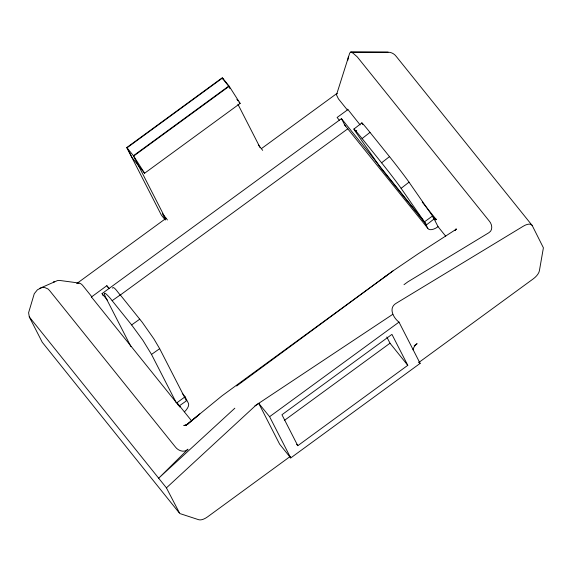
<?xml version="1.0" encoding="UTF-8"?>
<svg xmlns="http://www.w3.org/2000/svg" width="572" height="572" viewBox="0 0 572 572"><rect width="100%" height="100%" fill="white"/><g stroke="black" fill="none" stroke-linecap="round" stroke-linejoin="round"><path stroke-width="0.86" d="M418.683 362.591L533.283 278.843A10.053 4.748 -38.8 0 0 539.389 270.785L543.4 247.805L532.217 225.518L396.167 56.335C394.294 53.811 391.227 52.174 388.066 52.202L350.765 52.081L349.721 53.06L336.479 94.859L338.438 98.877L347.34 109.953L347.597 109.13L360.153 124.925M347.783 60.31L348.355 57M336.529 94.251L337.072 93.336L261.375 148.656M455.526 229.994L456.199 228.864L454.983 230.445L456.199 229.243L418.304 253.711L392.943 270.942L222.015 395.831L186.157 425.146L199.785 413.964L187.988 423.923L188.596 423.459L184.72 425.482L185.914 425.175L183.776 425.411L186.415 425.439M290.39 456.342L207.5 516.909A10.053 4.748 -38.8 0 1 198.72 519.726L179.772 513.527L166.423 487.873L255.212 405.906L258.73 403.332L269.598 416.688L290.719 457.95L420.12 363.384L399.006 322.122C393.322 317.882 387.995 307.743 396.382 303.167L523.387 226.154A10.053 4.748 -38.8 0 1 532.217 225.518M404.004 284.677L407.993 281.76L488.831 232.74C493.257 230.273 492.106 224.06 489.132 220.878L357.257 56.885L352.924 53.074L350.765 52.081M234.842 408.201L158.659 478.213L187.995 449.199C184.27 453.131 177.999 450.722 175.254 446.825L49.457 290.39L47.876 288.889L44.938 287.63A8.895 7.815 -48.3 0 0 41.663 287.68L37.452 289.768L34.27 293.701L28.6 312.712L29.301 316.924L42.242 342.242L179.172 512.784M353.911 129.065L361.826 122.901M362.777 124.56A23.752 0.694 52.1 0 1 370.005 132.397L389.496 156.635A23.752 0.694 52.1 0 1 409.03 182.182L434.398 218.711L426.483 224.867L380.759 168.011L355.391 131.481L356.706 130.459M355.391 131.481A23.752 0.694 52.1 0 1 362.097 138.56L370.005 132.397M362.097 138.56L381.588 162.798L389.496 156.635M426.483 224.867L401.115 188.345L409.03 182.182M236.615 386.007L386.193 275.876M383.962 277.506L392.943 270.942M165.287 220.013L161.433 215.222L126.791 147.533L222.043 77.928L228.65 86.143L229.858 88.503M222.558 77.985L127.034 147.79L132.068 157.636L144.609 173.23L240.14 103.432L229.208 86.258L222.558 77.985L223.33 79.501M228.65 86.143L133.398 155.748L165.623 218.711M144.609 173.23L133.676 156.056L229.208 86.258M166.209 218.197L76.805 283.519C79.029 282.16 81.503 283.869 82.861 285.642L91.763 296.711L91.277 296.646L91.448 296.99L179.794 406.849L180.13 406.606L179.622 406.506L179.794 406.849M91.448 296.99L106.807 285.714L109.009 288.46M347.855 109.624L337.108 117.475L339.296 120.177M103.175 295.731L102.073 293.579L341.477 118.64L424.474 221.857L427.784 228.314A10.053 4.748 -38.8 0 0 438.066 226.698L445.724 236.222M119.648 295.51L347.869 128.743M177.034 402.667L185.078 396.789L182.282 393.322M424.474 221.857L432.518 215.98M435.707 219.848L436.2 219.484L435.943 218.99L435.707 219.848L432.568 215.944L438.066 226.698M269.598 416.688L399.006 322.122M284.327 420.449L390.004 343.221L386.822 337.001M414.221 345.767L417.102 343.665A10.053 8.816 -27.1 0 0 413.013 349.864M297.783 445.695L407.779 365.322L391.942 334.37L281.946 414.75L297.783 445.695L296.668 444.315M130.916 346.582L105.791 297.562C100.693 287.08 110.36 298.098 112.141 300.686L120.292 294.923L142.285 322.351L153.825 338.788L159.667 348.67L186.415 400.85L179.622 405.648M112.141 300.686L131.631 324.917L139.782 319.162M176.24 402.652L151.516 354.425L159.667 348.67M254.919 405.855L392.814 314.3M39.482 288.452L57.457 280.58L60.267 280.523L78.965 283.033M350.879 52.116L388.066 52.202M120.292 294.923C118.719 293.922 113.649 285.113 112.369 288.095M422.222 202.102L436.2 219.484M432.725 216.631L434.398 218.711M341.477 118.64L344.78 125.096L427.784 228.314M236.865 99.364L237.959 100.715M239.046 102.073L240.14 103.432M258.287 144.88L262.691 150.357M419.011 362.005L420.12 363.384M390.004 343.221L407.779 365.322M126.791 147.533L133.676 156.056M167.439 219.963L162.484 213.799L165.201 219.119M290.719 457.95L279.608 444.137L258.73 403.332M106.828 285.757L109.03 288.495M102.073 293.579L107.579 300.422M191.713 420.999L176.991 402.702L178.171 405.005M166.423 487.873L29.301 316.924M131.631 324.917L142.893 340.319L151.516 354.425M237.916 104.247L260.067 147.533M185.078 396.789L188.381 403.253A10.053 4.748 -38.8 0 1 184.513 411.783M381.588 162.798A23.752 0.694 52.1 0 1 401.115 188.345M345.624 126.004A10.053 4.748 -38.8 0 1 344.78 125.096M54.311 281.667L53.596 282.168L54.311 281.667"/></g></svg>
